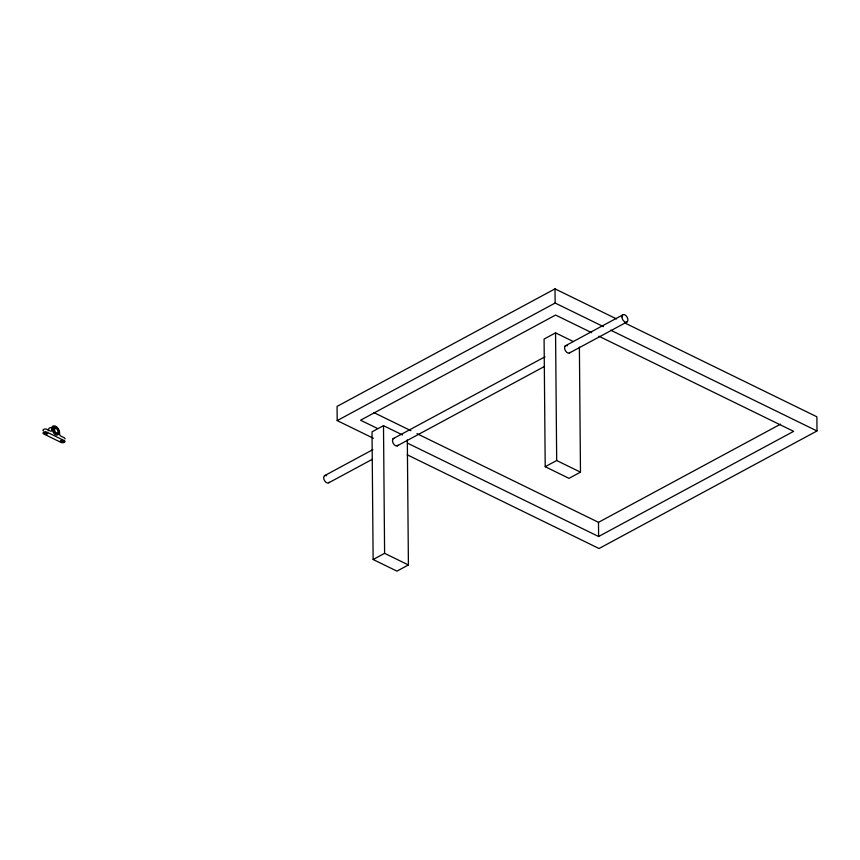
<?xml version="1.0" encoding="UTF-8"?>
<svg xmlns="http://www.w3.org/2000/svg" width="860" height="860" viewBox="0 0 860 860"><rect width="100%" height="100%" fill="white"/><g stroke="black" fill="none" stroke-linecap="round" stroke-linejoin="round"><path stroke-width="1.29" d="M616.566 318.931L555.022 288.863L337.066 406.404L337.195 420.594L373.39 438.277M337.195 420.594L555.151 303.042L603.419 326.628M402.534 434.966L383.495 425.668L372.025 431.849L373.132 559.505L396.944 571.137L408.414 564.955L407.317 439.954M573.416 341.592L555.56 332.863L544.09 339.055L545.208 466.711L569.008 478.343L580.478 472.151L579.393 347.16M324.532 475.698L372.864 449.629M392.912 438.826L544.982 356.814M565.02 346.01L622.79 314.857M328.789 482.772L372.401 459.251M397.159 445.899L544.52 366.425M569.277 353.073L627.037 321.919M373.132 559.505L384.603 553.324L408.414 564.955M545.208 466.711L556.678 460.53L580.478 472.151M416.95 433.644L598.495 522.332L780.504 424.173M407.457 443.126L598.614 536.511L793.63 431.344L598.861 336.195M625.016 323.059L816.871 416.788L817 430.967L599.044 548.519L407.178 454.779M610.654 330.165L817 430.967M591.648 332.669L555.582 315.05L360.566 420.217L377.4 428.441M373.67 412.499L410.94 430.699M598.495 522.332L598.614 536.511M555.022 288.863L555.151 303.042M555.56 332.863L556.678 460.53M383.495 425.668L384.603 553.324M43.333 430.871A2.365 1.215 -0.5 0 1 43.892 429.29A2.365 1.215 -0.5 0 1 46.999 429.344L51.041 431.322L51.718 430.344A5.601 3.44 61.7 0 1 55.567 426.205A5.601 3.44 61.7 0 1 59.512 434.149L60.211 435.794L64.253 437.772A2.365 1.215 -0.5 0 1 64.909 438.933M58.824 432.58A4.461 2.752 61.7 0 1 54.277 433.816A4.461 2.752 61.7 0 1 53.514 427.065A4.461 2.752 61.7 0 1 58.706 431.537M48.3 430.806A5.601 3.44 61.7 0 1 52.288 427.968M329.251 482.267A4.128 2.537 61.7 0 1 324.102 479.751A4.128 2.537 61.7 0 1 326.628 475.688M570.148 352.353A4.128 2.537 61.7 0 1 564.999 349.837A4.128 2.537 61.7 0 1 567.525 345.774M398.083 445.147A4.128 2.537 61.7 0 1 393.407 443.599A4.128 2.537 61.7 0 1 393.977 438.32M64.274 440.621L47.02 432.193A2.365 1.215 -0.5 0 0 43.688 432.247A2.365 1.215 -0.5 0 0 43.752 433.967L60.995 442.395A2.365 1.215 -0.5 0 0 64.339 442.341A2.365 1.215 -0.5 0 0 64.274 440.621M47.257 433.171L46.15 432.634A1.15 0.591 -0.5 0 0 44.516 432.655A1.15 0.591 -0.5 0 0 44.548 433.494L45.655 434.031A1.15 0.591 -0.5 0 0 47.289 434.01A1.15 0.591 -0.5 0 0 47.257 433.171M63.479 441.094L62.371 440.556A1.15 0.591 -0.5 0 0 60.737 440.578A1.15 0.591 -0.5 0 0 60.77 441.416L61.877 441.954A1.15 0.591 -0.5 0 0 63.511 441.933A1.15 0.591 -0.5 0 0 63.479 441.094M54.513 429.785A2.451 1.505 61.7 0 0 57.168 432.902A2.451 1.505 61.7 0 0 57.136 429.258A2.451 1.505 61.7 0 0 54.513 429.785M53.546 429.312A3.784 2.333 61.7 0 0 57.663 434.128A3.784 2.333 61.7 0 0 57.609 428.495A3.784 2.333 61.7 0 0 53.546 429.312M621.941 316.931A4.128 2.537 61.7 0 0 626.424 322.188A4.128 2.537 61.7 0 0 626.37 316.039A4.128 2.537 61.7 0 0 621.941 316.931"/></g></svg>
